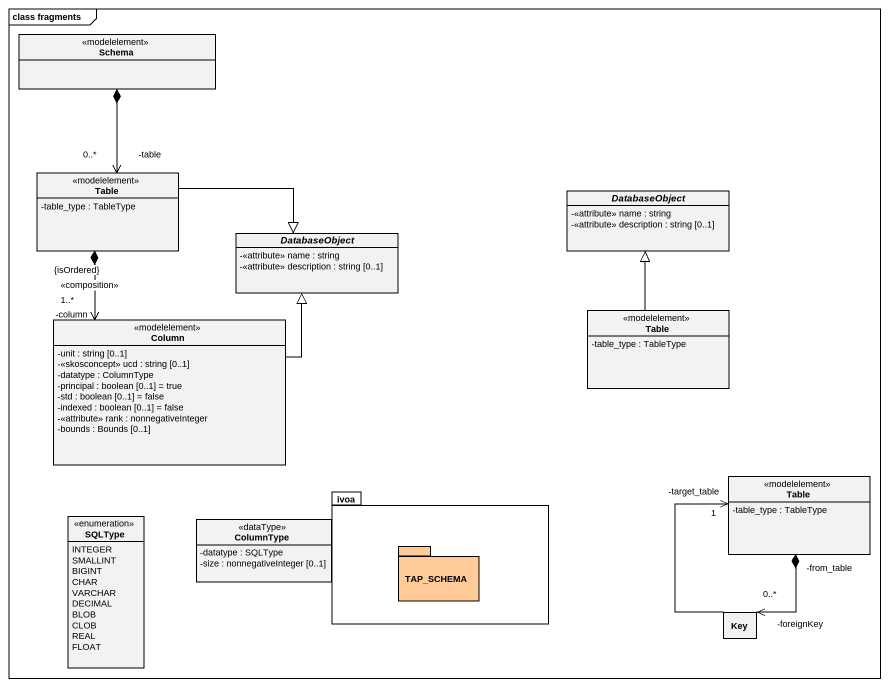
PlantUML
@startuml
mainframe class fragments
hide circle
hide empty members
skinparam classAttributeIconSize 0
class Schema <<modelelement>>
class Table <<modelelement>> {
  -table_type : TableType
}
abstract class DatabaseObject {
  -<<attribute>> name : string
  -<<attribute>> description : string [0..1]
}
abstract class "DatabaseObject" as DatabaseObject_2 {
  -<<attribute>> name : string
  -<<attribute>> description : string [0..1]
}
class "Table" as Table_2 <<modelelement>> {
  -table_type : TableType
}
class Column <<modelelement>> {
  -unit : string [0..1]
  -<<skosconcept>> ucd : string [0..1]
  -datatype : ColumnType
  -principal : boolean [0..1] = true
  -std : boolean [0..1] = false
  -indexed : boolean [0..1] = false
  -<<attribute>> rank : nonnegativeInteger
  -bounds : Bounds [0..1]
}
package ivoa {
  package TAP_SCHEMA #FFCC99 {
  }
}
class "Table" as Table_3 <<modelelement>> {
  -table_type : TableType
}
enum SQLType {
  INTEGER
  SMALLINT
  BIGINT
  CHAR
  VARCHAR
  DECIMAL
  BLOB
  CLOB
  REAL
  FLOAT
}
class ColumnType <<dataType>> {
  -datatype : SQLType
  -size : nonnegativeInteger [0..1]
}
class Key
Schema *--> "-table\n0..*" Table
Table -right-|> DatabaseObject_2
Table *--> "-column\n1..*\n<<composition>>\n{isOrdered}" Column
Table_2 -up-|> DatabaseObject
Column -up-|> DatabaseObject_2
Table_3 "-from_table" *--> "-foreignKey\n0..*" Key
Key -up-> "-target_table\n1" Table_3
@enduml
